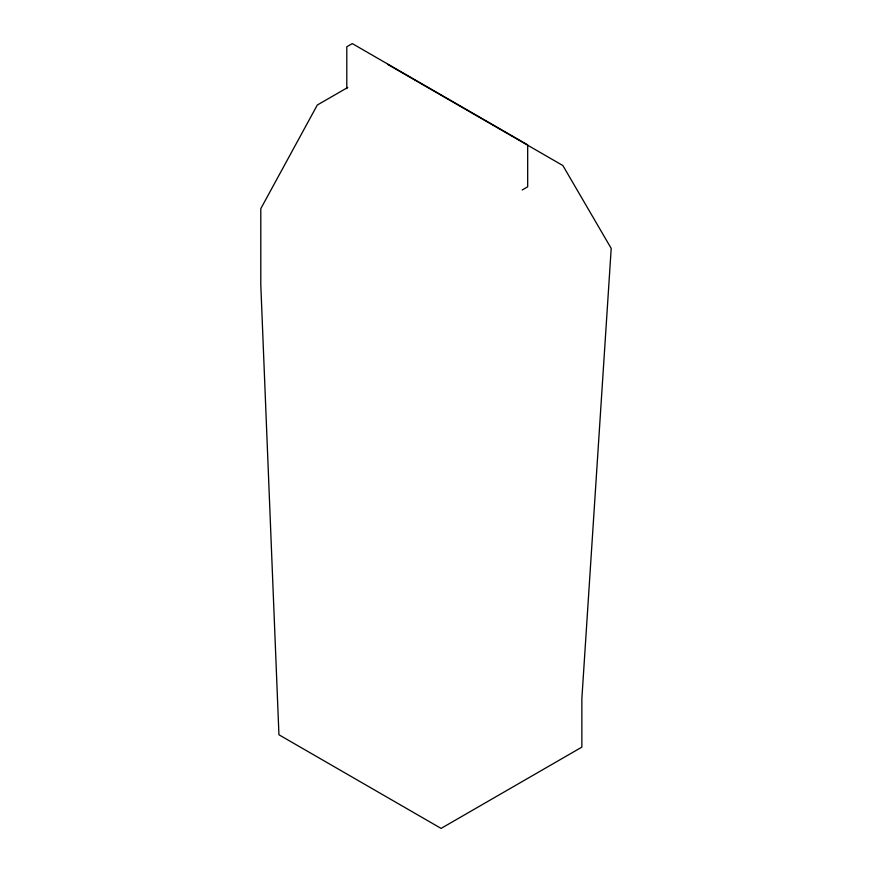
<?xml version="1.0" encoding="UTF-8"?>
<svg xmlns="http://www.w3.org/2000/svg" width="872" height="872" viewBox="0 0 872 872"><rect width="100%" height="100%" fill="white"/><g stroke="black" fill="none" stroke-linecap="round" stroke-linejoin="round"><path stroke-width="1.31" d="M347.797 87.429L317.299 105.032L260.793 208.659L260.793 284.872L278.942 734.78L441.09 828.4L581.864 747.13L581.864 698.581L611.207 248.422L562.876 165.538L387.68 64.397M522.175 189.976L527.68 186.804L527.68 144.861L352.299 43.6L346.794 46.772L346.794 88.661"/></g></svg>
